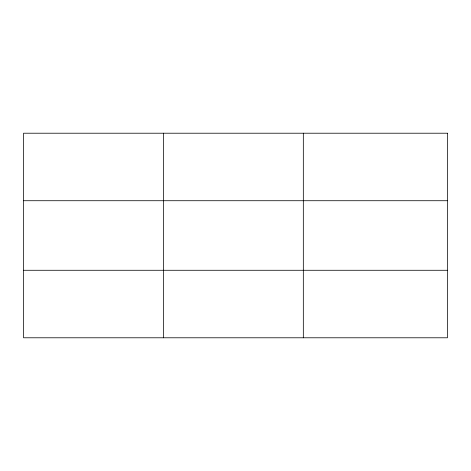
<?xml version="1.0" encoding="UTF-8"?>
<svg xmlns="http://www.w3.org/2000/svg" width="471" height="471" viewBox="0 0 471 471"><rect width="100%" height="100%" fill="white"/><g stroke="black" fill="none" stroke-linecap="round" stroke-linejoin="round"><path stroke-width="0.71" d="M163.437 133.216L163.437 337.784M303.324 133.216L303.324 337.784M23.55 200.723L447.45 200.723M23.55 270.277L447.45 270.277M447.45 133.216L447.45 337.784L23.55 337.784L23.55 133.216L447.45 133.216"/></g></svg>
